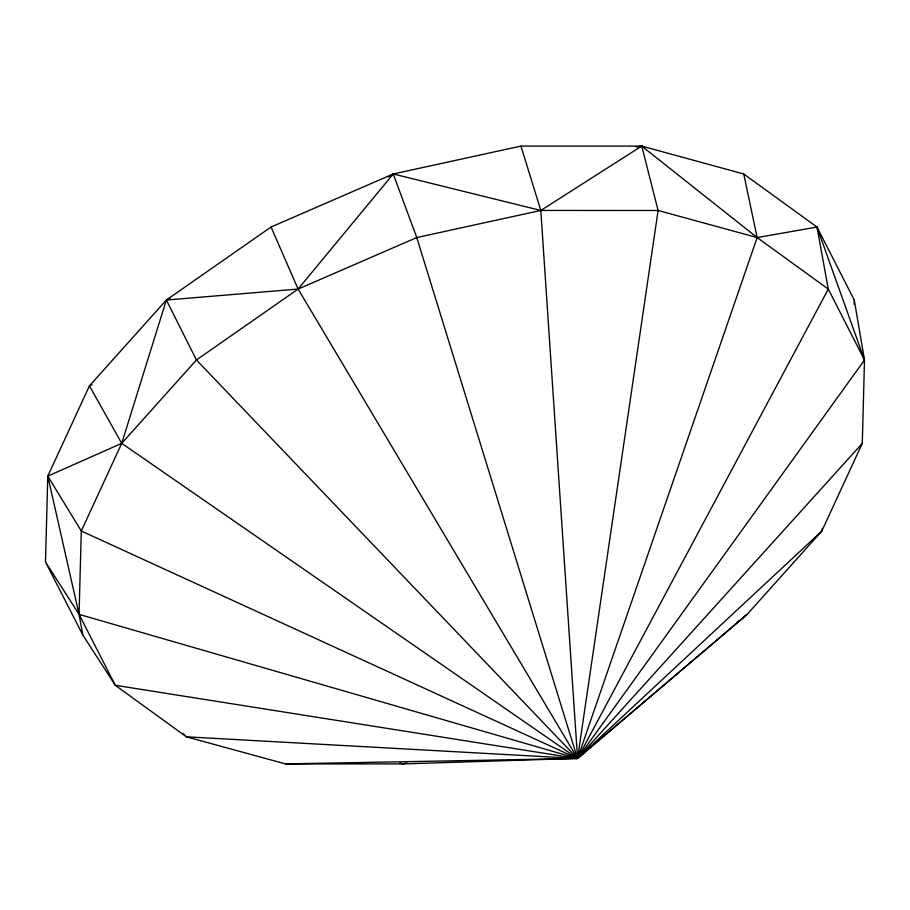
<?xml version="1.0" encoding="UTF-8"?>
<svg xmlns="http://www.w3.org/2000/svg" width="910" height="910" viewBox="0 0 910 910"><rect width="100%" height="100%" fill="white"/><g stroke="black" fill="none" stroke-linecap="round" stroke-linejoin="round"><path stroke-width="1.36" d="M45.5 561.993L47.786 476.146L89.43 385.885L166.359 300.038L271.043 227.022L393.234 173.969L520.964 146.089L641.743 146.089L743.743 173.992L816.975 227.045L854.274 300.072L864.5 360.007L862.282 443.375L821.832 531.03L747.121 614.398L577.668 758.394L402.743 763.911L285.456 763.911L186.402 736.816L115.286 685.287L82.799 635.009L45.5 561.993L79.056 614.364L115.286 685.287L577.293 758.519M576.838 758.394L577.509 757.655L577.827 758.292M854.16 304.293L854.274 300.072M577.691 757.655L658.101 210.472L641.743 146.089L636.147 147.011M822.413 528.266L821.832 531.03L577.952 758.155L576.849 758.019L121.724 443.341L89.43 385.885L91.978 384.725M577.952 757.78L828.282 289.096L816.975 227.045L757.154 237.567L658.101 210.472L540.813 210.46L416.769 237.544L298.105 289.061L196.435 359.985L121.724 443.341L81.286 530.996L79.056 614.364L82.799 635.009M578.009 757.893L864.5 360.007L816.975 227.045M396.055 173.89L393.234 173.969L298.105 289.061L166.359 300.038L121.724 443.341L47.786 476.146L79.056 614.364L576.781 758.292M578.009 758.019L862.282 443.375M588.087 748.793L577.668 758.394L747.121 614.398L741.582 618.811M587.928 748.873L577.486 758.474L416.769 237.544L393.234 173.969L388.411 176.938M737.145 622.349L739.364 620.574M864.5 360.007L828.282 289.096L757.154 237.567L641.743 146.089L540.813 210.46L393.234 173.969M170.124 298.116L166.359 300.038L196.435 359.985L576.963 757.893M639.127 147.17L641.743 146.089M406.884 763.012L402.743 763.911L400.07 763.024M285.456 763.911L577.111 758.519M576.792 758.155L81.286 530.996L47.786 476.146M183.388 733.847L186.402 736.816L576.951 758.474L577.85 757.7L757.154 237.567L743.743 173.992M577.122 757.78L298.105 289.061L271.043 227.022M520.964 146.089L540.813 210.46L577.509 757.655"/></g></svg>
